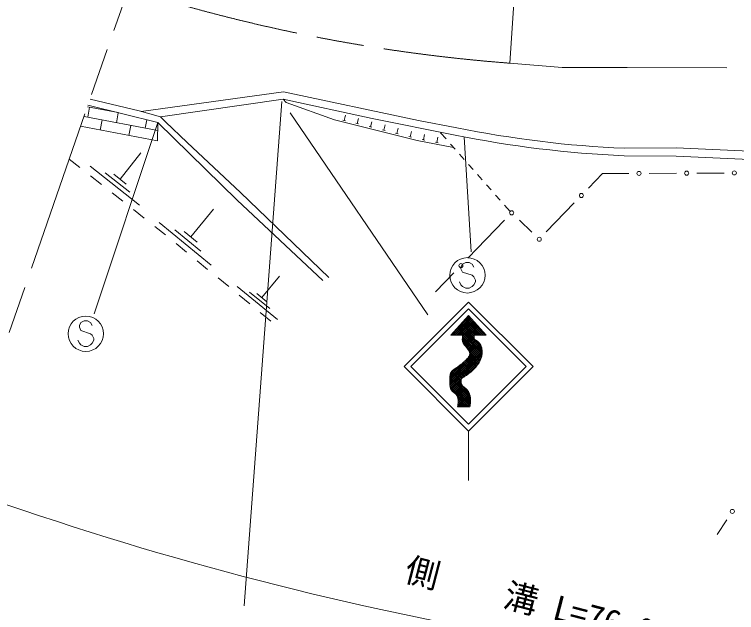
# Model space of a CAD drawing. Units: millimetres, scale not verified. Extents: x 40000 to 680000, y 20000 to 380000.
# Drawn here: x 263548 to 316600, y 238370 to 282340 of the extents above; entities that cross this region are included whole.
import ezdxf
from ezdxf.enums import TextEntityAlignment as Align

# ---------------------------------------------------------------- set-up
doc = ezdxf.new("R2010")
doc.units = ezdxf.units.MM
doc.header["$LTSCALE"] = 1000
doc.linetypes.add('CHAIN', pattern=[18.5, 12, -1.5, 3.5, -1.5])
for name, color, linetype, lineweight in [('M-BGD', 7, 'Continuous', 13), ('M-BMK', 2, 'CHAIN', 13), ('M-BMK-SRVR', 3, 'Continuous', 13), ('M-STR-HTXT', 7, 'Continuous', 13), ('M-STR-STRC', 7, 'Continuous', 13)]:
    doc.layers.add(name, color=color, linetype=linetype, lineweight=lineweight)
doc.styles.add('ＭＳ ゴシック', font='')
doc.styles.get('ＭＳ ゴシック').set_extended_font_data('MS Gothic')

msp = doc.modelspace()

# ---------------------------------------------------------------- linework, layer by layer
at = {"layer": 'M-BGD'}
for p, q in [((283318, 276647), (272858, 275202)), ((274271, 274814), (283281, 276120)), ((271170, 275119), (268909, 275549)), ((268928, 274782), (269068, 275519)), ((268950, 275667), (274082, 274401)), ((270124, 275318), (270135, 275375)), ((274076, 273804), (268661, 274832)), ((271040, 274381), (271180, 275117)), ((287767, 274552), (287864, 274940)), ((269844, 273844), (269984, 274581)), ((273153, 273980), (273271, 274601)), ((274069, 273042), (274082, 274401)), ((287864, 274528), (287670, 274576)), ((288835, 274286), (288641, 274335)), ((288738, 274311), (288834, 274699)), ((289708, 274069), (289805, 274457)), ((268413, 274116), (274069, 273042)), ((271957, 273443), (272097, 274180)), ((289805, 274045), (289611, 274093)), ((290775, 273803), (290581, 273851)), ((290678, 273827), (290775, 274215)), ((291649, 273585), (291745, 273973)), ((291746, 273561), (291552, 273609)), ((292716, 273319), (292522, 273368)), ((292619, 273344), (292716, 273732)), ((293594, 273123), (293671, 273516)), ((294576, 272931), (294653, 273323)), ((295254, 273185), (294847, 273644)), ((293692, 273104), (293496, 273143)), ((294674, 272911), (294477, 272950)), ((295916, 272436), (295585, 272810)), ((271310, 270230), (272840, 272168)), ((267578, 271707), (268362, 271087)), ((296579, 271687), (296247, 272061)), ((272744, 268312), (269111, 271180)), ((297241, 270938), (296910, 271312)), ((272027, 269271), (270210, 270705)), ((271764, 269872), (270856, 270589)), ((297904, 270189), (297573, 270563)), ((306750, 270641), (305721, 269572)), ((306750, 270641), (308684, 270650)), ((310184, 270657), (312184, 270666)), ((313684, 270673), (315684, 270683)), ((269147, 270468), (269932, 269848)), ((298567, 269440), (298235, 269814)), ((270717, 269228), (271502, 268609)), ((299229, 268691), (298898, 269066)), ((304681, 268491), (302624, 266353)), ((272287, 267989), (273072, 267369)), ((276498, 265983), (278166, 268023)), ((299967, 267857), (299560, 268317)), ((277993, 263909), (274169, 267038)), ((299559, 267218), (296868, 264421)), ((301564, 266333), (300641, 267221)), ((273857, 266750), (274641, 266130)), ((277245, 264946), (275334, 266511)), ((276976, 265592), (276020, 266374)), ((275418, 265499), (276191, 264866)), ((276965, 264233), (277739, 263600)), ((295828, 263340), (294482, 261941)), ((278513, 262967), (279287, 262333)), ((281718, 261522), (283014, 263106)), ((282879, 259911), (279910, 262341)), ((280061, 261700), (280835, 261067)), ((282299, 260717), (280814, 261931)), ((282090, 261218), (281347, 261826)), ((281609, 260434), (282383, 259800)), ((315877, 245179), (315169, 244099))]:
    msp.add_line(p, q, dxfattribs=at)
for points in [[(283318, 276647), (293244, 274536), (296039, 274011)], [(274654, 274450), (274271, 274814), (272706, 275243), (269108, 276123)], [(295929, 273472), (289838, 274694), (283281, 276120)], [(283281, 276120), (283503, 275856), (287061, 274589)], [(274082, 274401), (279923, 268693), (286199, 262789)], [(286655, 262992), (280145, 269256), (276226, 272931), (274654, 274450)], [(287061, 274589), (293132, 273077), (295815, 272550)], [(308357, 272500), (312172, 272542), (326198, 271906), (330516, 271973), (341083, 271966)], [(326170, 271281), (312155, 271917), (308332, 271950)]]:
    msp.add_lwpolyline(points, dxfattribs=at)
for centre in [(309434, 270653), (312934, 270670), (316434, 270687), (305201, 269031), (300079, 267758), (302104, 265813), (296348, 263880), (316289, 245806)]:
    msp.add_circle(centre, 150, dxfattribs=at)
for radius in [79370, 79920]:
    msp.add_arc((311834, 351793), radius, 258.52122, 267.48915, dxfattribs=at)
at = {"layer": 'M-BMK'}
msp.add_line((258740, 246210), (271653, 283466), dxfattribs=at)
msp.add_lwpolyline([(371397, 278367), (308564, 278428), (303779, 278444), (299932, 278756)], dxfattribs=at)
msp.add_arc((309261, 401122), 122720, 252.65666, 265.64058, dxfattribs=at)
at = {"layer": 'M-BMK-SRVR'}
msp.add_line((299932, 278756), (302519, 316378), dxfattribs=at)
at = {"layer": 'M-STR-HTXT'}
msp.add_arc((342761, 477883), 244938, 250.06072, 269.54659, dxfattribs=at)
at = {"layer": 'M-STR-STRC'}
for p, q in [((283182, 275934), (280421, 238874)), ((283814, 275109), (293914, 260245)), ((269402, 260338), (274082, 274401)), ((296582, 273343), (297098, 264899)), ((296472, 263988), (296354, 263752)), ((296354, 263752), (296354, 263634)), ((296708, 264107), (296472, 263988)), ((296944, 264107), (296708, 264107)), ((297181, 263988), (296944, 264107)), ((297299, 263752), (297181, 263988)), ((296354, 263634), (296472, 263398)), ((296472, 263398), (297181, 263161)), ((297181, 263161), (297299, 263043)), ((296354, 262452), (296235, 262688)), ((297299, 263043), (297417, 262807)), ((297417, 262688), (297299, 262452)), ((297417, 262807), (297417, 262688)), ((296472, 262334), (296354, 262452)), ((296708, 262216), (296472, 262334)), ((296944, 262216), (296708, 262216)), ((297181, 262334), (296944, 262216)), ((297299, 262452), (297181, 262334)), ((292170, 256451), (296907, 261189)), ((296907, 261189), (301645, 256451)), ((292665, 256451), (296907, 260694)), ((296907, 260694), (301150, 256451)), ((296907, 260203), (295607, 258773)), ((295617, 258773), (296973, 260130)), ((295758, 258773), (297041, 260056)), ((295900, 258773), (297108, 259982)), ((297895, 258773), (296697, 259971)), ((298036, 258773), (296764, 260045)), ((298178, 258773), (296831, 260119)), ((297084, 260009), (296899, 260194)), ((296907, 260203), (298207, 258773)), ((268436, 259699), (268318, 259462)), ((268318, 259462), (268318, 259344)), ((268672, 259817), (268436, 259699)), ((268909, 259817), (268672, 259817)), ((269145, 259699), (268909, 259817)), ((269263, 259462), (269145, 259699)), ((296041, 258773), (297175, 259908)), ((296183, 258773), (297243, 259834)), ((297883, 257795), (296225, 259453)), ((297346, 258473), (296293, 259527)), ((296324, 258773), (297310, 259760)), ((297328, 258633), (296360, 259601)), ((297345, 258757), (296427, 259675)), ((296459, 258484), (297512, 259537)), ((296464, 258630), (297445, 259611)), ((296465, 258773), (297378, 259686)), ((296466, 258350), (297580, 259463)), ((297470, 258773), (296495, 259749)), ((297612, 258773), (296562, 259823)), ((297753, 258773), (296629, 259897)), ((268318, 259344), (268436, 259108)), ((268436, 259108), (269145, 258871)), ((295915, 258773), (295754, 258934)), ((296056, 258773), (295821, 259009)), ((296198, 258773), (295888, 259083)), ((296339, 258773), (295956, 259157)), ((297899, 257355), (296023, 259231)), ((297908, 257487), (296091, 259305)), ((297907, 257630), (296158, 259379)), ((296490, 258232), (297647, 259389)), ((296529, 258130), (297714, 259315)), ((296584, 258044), (297782, 259241)), ((297455, 258773), (297849, 259167)), ((297597, 258773), (297916, 259093)), ((297738, 258773), (297984, 259019)), ((297880, 258773), (298051, 258945)), ((268318, 258162), (268200, 258399)), ((269145, 258871), (269263, 258753)), ((269263, 258753), (269382, 258517)), ((269382, 258399), (269263, 258162)), ((269382, 258517), (269382, 258399)), ((295607, 258773), (296476, 258773)), ((295632, 258773), (295619, 258786)), ((295773, 258773), (295686, 258860)), ((297849, 257122), (296459, 258512)), ((297879, 257233), (296465, 258647)), ((297815, 257014), (296465, 258365)), ((296649, 257967), (297329, 258647)), ((296719, 257895), (297331, 258507)), ((296787, 257822), (297390, 258425)), ((296851, 257745), (297480, 258374)), ((297347, 258773), (298207, 258773)), ((297816, 258003), (297403, 258417)), ((298021, 258773), (298119, 258871)), ((298162, 258773), (298186, 258797)), ((268436, 258044), (268318, 258162)), ((268672, 257926), (268436, 258044)), ((268909, 257926), (268672, 257926)), ((269145, 258044), (268909, 257926)), ((269263, 258162), (269145, 258044)), ((295536, 255581), (297858, 257903)), ((295540, 255726), (297816, 258003)), ((297774, 256914), (296504, 258185)), ((296908, 257660), (297563, 258316)), ((296955, 257566), (297640, 258250)), ((296983, 257311), (297770, 258098)), ((296988, 257457), (297713, 258182)), ((295538, 255442), (297884, 257788)), ((295539, 255301), (297903, 257665)), ((295540, 255161), (297910, 257531)), ((295547, 255026), (297901, 257381)), ((297727, 256820), (296932, 257614)), ((297677, 256729), (296992, 257413)), ((295567, 254905), (297873, 257211)), ((295602, 254798), (297814, 257011)), ((297230, 256185), (296592, 256823)), ((297300, 256257), (296667, 256890)), ((297370, 256329), (296741, 256957)), ((297438, 256402), (296811, 257028)), ((297501, 256480), (296878, 257103)), ((297563, 256560), (296935, 257188)), ((297622, 256642), (296977, 257287)), ((292170, 256451), (296907, 251714)), ((292665, 256451), (296907, 252209)), ((295564, 255892), (296088, 256416)), ((296495, 255648), (295873, 256270)), ((296585, 255699), (295957, 256327)), ((296673, 255752), (296042, 256384)), ((296760, 255807), (296125, 256442)), ((296843, 255865), (296206, 256502)), ((296925, 255924), (296286, 256564)), ((297004, 255987), (296364, 256627)), ((297082, 256051), (296441, 256692)), ((297157, 256117), (296517, 256757)), ((296736, 255791), (297681, 256736)), ((296907, 252209), (301150, 256451)), ((296907, 251714), (301645, 256451)), ((297030, 254264), (295542, 255752)), ((296978, 254458), (295560, 255875)), ((296392, 255185), (295597, 255980)), ((296371, 255347), (295647, 256071)), ((296370, 255489), (295714, 256146)), ((296410, 255591), (295790, 256211)), ((297045, 254107), (295537, 255616)), ((297050, 253961), (295537, 255474)), ((297048, 253822), (295539, 255331)), ((297038, 253691), (295539, 255189)), ((295652, 254707), (296372, 255427)), ((295721, 254635), (296368, 255282)), ((297024, 253563), (295546, 255041)), ((296960, 253485), (295574, 254872)), ((295798, 254571), (296397, 255170)), ((295879, 254510), (296442, 255073)), ((295955, 254445), (296513, 255002)), ((296023, 254372), (296588, 254936)), ((296079, 254285), (296665, 254872)), ((296114, 254179), (296743, 254808)), ((296136, 254059), (296813, 254737)), ((296142, 253925), (296878, 254660)), ((296819, 253485), (296111, 254193)), ((296118, 253618), (296973, 254473)), ((296127, 253485), (297005, 254364)), ((296137, 253778), (296935, 254576)), ((296268, 253485), (297033, 254250)), ((296410, 253485), (297045, 254120)), ((296253, 253485), (296118, 253620)), ((296395, 253485), (296134, 253746)), ((296678, 253485), (296140, 254022)), ((296536, 253485), (296141, 253880)), ((296551, 253485), (297050, 253984)), ((296693, 253485), (297049, 253842)), ((296834, 253485), (297037, 253688)), ((296096, 253485), (297012, 253485)), ((296112, 253485), (296098, 253499)), ((296975, 253485), (297020, 253529)), ((296907, 251714), (296907, 248078))]:
    msp.add_line(p, q, dxfattribs=at)
for centre in [(296826, 263161), (268791, 258871)]:
    msp.add_circle(centre, 1300, dxfattribs=at)
for points in [[(296476, 258773), (296476, 258773), (296476, 258771), (296476, 258770), (296476, 258768), (296475, 258763), (296475, 258762), (296475, 258759), (296474, 258752), (296474, 258750), (296474, 258747), (296473, 258739), (296473, 258736), (296469, 258699), (296459, 258588), (296456, 258551), (296454, 258521), (296451, 258432), (296452, 258403), (296453, 258378), (296460, 258304), (296466, 258280), (296471, 258258), (296496, 258193), (296507, 258172), (296517, 258151), (296557, 258094), (296571, 258076), (296586, 258055), (296636, 257998), (296653, 257978), (296671, 257958), (296726, 257898), (296744, 257877), (296762, 257856), (296817, 257791), (296833, 257769), (296848, 257749), (296888, 257690), (296901, 257669), (296913, 257649), (296945, 257588), (296954, 257566), (296962, 257546), (296983, 257483), (296987, 257461), (296991, 257441), (296996, 257379), (296993, 257358), (296990, 257330), (296966, 257248), (296954, 257223), (296942, 257195), (296890, 257119), (296871, 257095), (296851, 257070), (296783, 256999), (296760, 256976), (296737, 256953), (296663, 256886), (296639, 256864), (296608, 256836), (296514, 256754), (296483, 256727), (296453, 256701), (296362, 256624), (296331, 256600), (296301, 256575), (296208, 256502), (296177, 256479), (296144, 256455), (296046, 256386), (296013, 256363), (295991, 256349), (295926, 256307), (295905, 256292), (295884, 256278), (295820, 256234), (295799, 256218), (295780, 256203), (295722, 256155), (295705, 256138), (295688, 256121), (295641, 256067), (295629, 256047), (295613, 256020), (295576, 255935), (295567, 255906), (295558, 255875), (295544, 255778), (295541, 255746), (295538, 255711), (295536, 255607), (295536, 255572), (295536, 255536), (295538, 255427), (295539, 255391), (295539, 255353), (295538, 255238), (295539, 255200), (295540, 255163), (295544, 255053), (295548, 255016), (295552, 254983), (295569, 254881), (295580, 254849), (295590, 254819), (295632, 254733), (295651, 254708), (295668, 254683), (295735, 254623), (295757, 254603), (295781, 254582), (295859, 254527), (295884, 254507), (295909, 254486), (295984, 254422), (296005, 254396), (296027, 254370), (296084, 254283), (296096, 254251), (296112, 254206), (296137, 254064), (296141, 254016), (296145, 253966), (296139, 253816), (296136, 253766), (296133, 253725), (296116, 253606), (296111, 253566), (296108, 253550), (296099, 253501), (296096, 253485)], [(297347, 258773), (297347, 258773), (297347, 258771), (297347, 258770), (297347, 258768), (297346, 258763), (297346, 258761), (297345, 258759), (297344, 258751), (297344, 258749), (297343, 258746), (297342, 258738), (297342, 258735), (297339, 258716), (297330, 258659), (297328, 258640), (297327, 258624), (297323, 258577), (297324, 258562), (297324, 258549), (297329, 258510), (297333, 258498), (297337, 258487), (297356, 258457), (297363, 258448), (297368, 258442), (297387, 258427), (297394, 258422), (297401, 258417), (297424, 258404), (297432, 258399), (297440, 258395), (297466, 258382), (297474, 258377), (297483, 258373), (297509, 258361), (297517, 258354), (297561, 258317), (297698, 258206), (297733, 258159), (297769, 258112), (297844, 257950), (297861, 257894), (297879, 257835), (297907, 257653), (297910, 257592), (297913, 257530), (297901, 257345), (297890, 257285), (297879, 257219), (297823, 257027), (297798, 256965), (297774, 256905), (297682, 256733), (297647, 256678), (297612, 256623), (297495, 256469), (297453, 256420), (297412, 256372), (297280, 256234), (297234, 256190), (297203, 256159), (297105, 256070), (297072, 256042), (297038, 256013), (296935, 255931), (296900, 255905), (296863, 255878), (296752, 255801), (296714, 255777), (296673, 255751), (296550, 255679), (296509, 255655), (296502, 255651), (296479, 255639), (296471, 255634), (296464, 255630), (296443, 255617), (296436, 255612), (296429, 255607), (296411, 255593), (296406, 255587), (296401, 255582), (296388, 255564), (296384, 255557), (296381, 255551), (296375, 255529), (296373, 255522), (296372, 255514), (296370, 255490), (296370, 255482), (296370, 255473), (296371, 255448), (296371, 255440), (296371, 255431), (296372, 255405), (296372, 255397), (296373, 255389), (296372, 255366), (296372, 255358), (296371, 255351), (296370, 255329), (296369, 255321), (296369, 255314), (296368, 255293), (296368, 255285), (296368, 255279), (296366, 255258), (296368, 255251), (296381, 255215), (296418, 255107), (296440, 255076), (296465, 255041), (296563, 254958), (296594, 254930), (296630, 254898), (296744, 254811), (296777, 254777), (296812, 254741), (296911, 254626), (296933, 254580), (296963, 254518), (297022, 254316), (297034, 254248), (297046, 254177), (297051, 253961), (297051, 253889), (297051, 253832), (297035, 253660), (297029, 253602), (297027, 253579), (297017, 253508), (297012, 253485)]]:
    msp.add_open_spline(points, degree=3, knots=[0, 0, 0, 0, 1, 1, 1, 2, 2, 2, 3, 3, 3, 4, 4, 4, 5, 5, 5, 6, 6, 6, 7, 7, 7, 8, 8, 8, 9, 9, 9, 10, 10, 10, 11, 11, 11, 12, 12, 12, 13, 13, 13, 14, 14, 14, 15, 15, 15, 16, 16, 16, 17, 17, 17, 18, 18, 18, 19, 19, 19, 20, 20, 20, 21, 21, 21, 22, 22, 22, 23, 23, 23, 24, 24, 24, 25, 25, 25, 26, 26, 26, 27, 27, 27, 28, 28, 28, 29, 29, 29, 30, 30, 30, 31, 31, 31, 32, 32, 32, 33, 33, 33, 34, 34, 34, 35, 35, 35, 36, 36, 36, 37, 37, 37, 38, 38, 38, 39, 39, 39, 40, 40, 40, 41, 41, 41, 42, 42, 42, 43, 43, 43, 44, 44, 44, 44], dxfattribs=at)

# ---------------------------------------------------------------- texts
at = {"layer": 'M-STR-HTXT', "style": 'ＭＳ ゴシック'}
msp.add_text('側\u3000\u3000溝 L=76.0', height=1833, rotation=345.464, dxfattribs=at).set_placement((301023, 237847), align=Align.BOTTOM_CENTER)

doc.saveas('drawing.dxf')
